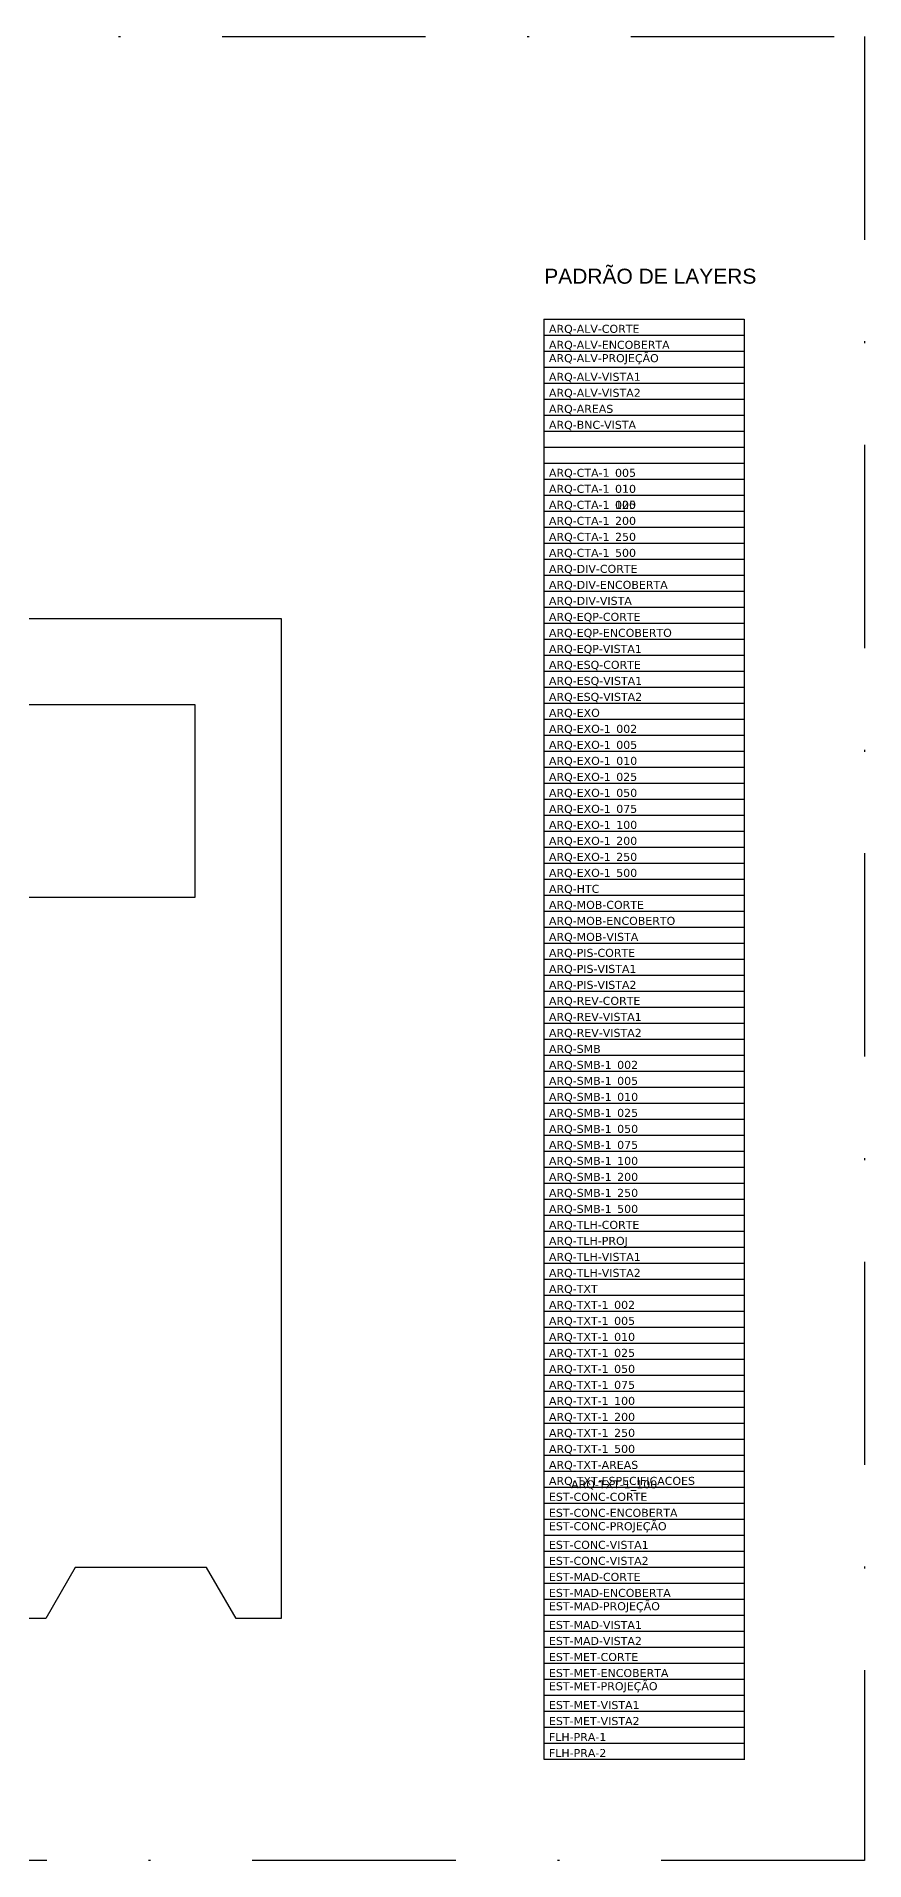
# Model space of a CAD drawing. Extents: x 82 to 278, y 2 to 93.
# Drawn here: x 236.4 to 277.8, y 1.7 to 92.9 of the extents above; entities that cross this region are included whole.
import ezdxf

# ---------------------------------------------------------------- set-up
doc = ezdxf.new("R2010")
doc.units = 0
doc.header["$LTSCALE"] = 0.8
doc.header["$MEASUREMENT"] = 0
for name, pattern in [('C5', [60, 50, -5, 0, -5]), ('CONTINU', [0]), ('DASHDOT', [25.4, 12.7, -6.35, 0, -6.35]), ('HIDDEN', [9.525, 6.35, -3.175]), ('TRAÇO-2PTOS_P', [0.625, 0.25, -0.125, 0, -0.125, 0, -0.125])]:
    doc.linetypes.add(name, pattern=pattern)
doc.layers.get('0').update_dxf_attribs({"linetype": 'CONTINUOUS'})
for name, color, linetype in [('A-01', 3, 'CONTINUOUS'), ('ARQ-ALV-CORTE', 3, 'CONTINUOUS'), ('ARQ-ALV-ENCOBERTA', 8, 'CONTINUOUS'), ('ARQ-ALV-PROJEÇÃO', 8, 'CONTINUOUS'), ('ARQ-ALV-VISTA1', 2, 'CONTINUOUS'), ('ARQ-ALV-VISTA2', 2, 'CONTINUOUS'), ('ARQ-AREAS', 7, 'CONTINUOUS'), ('ARQ-BNC-VISTA', 1, 'CONTINUOUS'), ('ARQ-CTA-1_005', 1, 'C5'), ('ARQ-CTA-1_010', 1, 'C5'), ('ARQ-CTA-1_025', 1, 'CONTINUOUS'), ('ARQ-CTA-1_100', 1, 'CONTINUOUS'), ('ARQ-CTA-1_200', 1, 'C5'), ('ARQ-CTA-1_250', 1, 'CONTINUOUS'), ('ARQ-CTA-1_500', 1, 'CONTINUOUS'), ('ARQ-DIV-CORTE', 2, 'CONTINUOUS'), ('ARQ-DIV-ENCOBERTA', 8, 'CONTINUOUS'), ('ARQ-DIV-VISTA', 1, 'CONTINUOUS'), ('ARQ-EQP-CORTE', 2, 'CONTINUOUS'), ('ARQ-EQP-ENCOBERTO', 8, 'CONTINUOUS'), ('ARQ-EQP-VISTA', 1, 'CONTINUOUS'), ('ARQ-ESQ-CORTE', 3, 'CONTINUOUS'), ('ARQ-ESQ-VISTA1', 2, 'CONTINUOUS'), ('ARQ-ESQ-VISTA2', 1, 'CONTINUOUS'), ('ARQ-EXO', 251, 'C5'), ('ARQ-EXO-1_002', 251, 'C5'), ('ARQ-EXO-1_005', 251, 'C5'), ('ARQ-EXO-1_010', 251, 'C5'), ('ARQ-EXO-1_025', 251, 'C5'), ('ARQ-EXO-1_050', 251, 'C5'), ('ARQ-EXO-1_100', 251, 'C5'), ('ARQ-EXO-1_200', 251, 'C5'), ('ARQ-EXO-1_250', 251, 'C5'), ('ARQ-EXO-1_500', 251, 'C5'), ('ARQ-HTC', 9, 'CONTINUOUS'), ('ARQ-MOB-CORTE', 2, 'CONTINUOUS'), ('ARQ-MOB-ENCOBERTO', 8, 'HIDDEN'), ('ARQ-MOB-VISTA', 1, 'CONTINU'), ('ARQ-PIS-CORTE', 2, 'CONTINUOUS'), ('ARQ-PIS-VISTA1', 1, 'CONTINUOUS'), ('ARQ-PIS-VISTA2', 2, 'CONTINUOUS'), ('ARQ-REV-CORTE', 30, 'CONTINUOUS'), ('ARQ-REV-VISTA1', 30, 'CONTINUOUS'), ('ARQ-REV-VISTA2', 30, 'CONTINUOUS'), ('ARQ-SMB', 1, 'CONTINUOUS'), ('ARQ-SMB-1_002', 1, 'CONTINUOUS'), ('ARQ-SMB-1_005', 1, 'CONTINU'), ('ARQ-SMB-1_010', 1, 'CONTINUOUS'), ('ARQ-SMB-1_025', 1, 'CONTINUOUS'), ('ARQ-SMB-1_050', 1, 'CONTINUOUS'), ('ARQ-SMB-1_100', 1, 'CONTINUOUS'), ('ARQ-SMB-1_200', 1, 'CONTINUOUS'), ('ARQ-SMB-1_250', 1, 'CONTINUOUS'), ('ARQ-SMB-1_500', 1, 'CONTINUOUS'), ('ARQ-TLH-CORTE', 4, 'CONTINUOUS'), ('ARQ-TLH-PROJ', 8, 'TRAÇO-2PTOS_P'), ('ARQ-TLH-VISTA1', 2, 'CONTINUOUS'), ('ARQ-TLH-VISTA2', 1, 'CONTINUOUS'), ('ARQ-TXT', 2, 'CONTINUOUS'), ('ARQ-TXT-1_002', 2, 'CONTINUOUS'), ('ARQ-TXT-1_005', 2, 'CONTINUOUS'), ('ARQ-TXT-1_010', 2, 'CONTINUOUS'), ('ARQ-TXT-1_025', 2, 'CONTINUOUS'), ('ARQ-TXT-1_050', 2, 'CONTINUOUS'), ('ARQ-TXT-1_075', 2, 'CONTINUOUS'), ('ARQ-TXT-1_100', 2, 'CONTINUOUS'), ('ARQ-TXT-1_200', 2, 'CONTINUOUS'), ('ARQ-TXT-1_250', 2, 'CONTINUOUS'), ('ARQ-TXT-1_500', 2, 'CONTINUOUS'), ('ARQ-TXT-AREAS', 2, 'CONTINUOUS'), ('ARQ-TXT-ESPECIFICACOES', 2, 'CONTINUOUS'), ('EST-CONC-CORTE', 4, 'CONTINUOUS'), ('EST-CONC-ENCOBERTA', 9, 'CONTINUOUS'), ('EST-CONC-PROJEÇÃO', 252, 'CONTINUOUS'), ('EST-CONC-VISTA1', 3, 'CONTINUOUS'), ('EST-CONC-VISTA2', 2, 'CONTINUOUS'), ('EST-MAD-CORTE', 4, 'CONTINUOUS'), ('EST-MAD-ENCOBERTA', 9, 'CONTINUOUS'), ('EST-MAD-PROJEÇÃO', 251, 'CONTINUOUS'), ('EST-MAD-VISTA1', 2, 'CONTINUOUS'), ('EST-MAD-VISTA2', 1, 'CONTINUOUS'), ('EST-MET-CORTE', 5, 'CONTINUOUS'), ('EST-MET-ENCOBERTA', 9, 'CONTINUOUS'), ('EST-MET-PROJEÇÃO', 253, 'CONTINUOUS'), ('EST-MET-VISTA1', 1, 'CONTINUOUS'), ('EST-MET-VISTA2', 8, 'CONTINUOUS'), ('FLH-PRA-01', 1, 'CONTINUOUS'), ('FLH-PRA-02', 6, 'CONTINUOUS')]:
    doc.layers.add(name, color=color, linetype=linetype)
doc.styles.add('ESC-50-A20', font='arial.ttf', dxfattribs={"height": 0.1})
doc.styles.get("Standard").update_dxf_attribs({"font": 'simplex.shx'})

msp = doc.modelspace()

# ---------------------------------------------------------------- linework, layer by layer
at = {"color": 251}
for p, q in [((261.77463, 78.78095), (271.77463, 78.78095)), ((261.77463, 78.78095), (261.77463, 6.78095)), ((271.77463, 78.78095), (271.77463, 6.74794)), ((261.77463, 77.98095), (271.77463, 77.98095)), ((261.77463, 77.18095), (271.77463, 77.18095)), ((261.77463, 76.38095), (271.77463, 76.38095)), ((261.77463, 75.58095), (271.77463, 75.58095)), ((261.77463, 74.78095), (271.77463, 74.78095)), ((261.77463, 73.98095), (271.77463, 73.98095)), ((261.77463, 73.18095), (271.77463, 73.18095)), ((261.77463, 72.38095), (271.77463, 72.38095)), ((261.77463, 71.58095), (271.77463, 71.58095)), ((261.77463, 70.78095), (271.77463, 70.78095)), ((261.77463, 69.98095), (271.77463, 69.98095)), ((261.77463, 69.18095), (271.77463, 69.18095)), ((261.77463, 68.38095), (271.77463, 68.38095)), ((261.77463, 67.58095), (271.77463, 67.58095)), ((261.77463, 66.78095), (271.77463, 66.78095)), ((261.77463, 65.98095), (271.77463, 65.98095)), ((261.77463, 65.18095), (271.77463, 65.18095)), ((261.77463, 64.38095), (271.77463, 64.38095)), ((261.77463, 63.58095), (271.77463, 63.58095)), ((261.77463, 62.78095), (271.77463, 62.78095)), ((261.77463, 61.98095), (271.77463, 61.98095)), ((261.77463, 61.18095), (271.77463, 61.18095)), ((261.77463, 60.38095), (271.77463, 60.38095)), ((261.77463, 59.58095), (271.77463, 59.58095)), ((261.77463, 58.78095), (271.77463, 58.78095)), ((261.77463, 57.98095), (271.77463, 57.98095)), ((261.77463, 57.18095), (271.77463, 57.18095)), ((261.77463, 56.38095), (271.77463, 56.38095)), ((261.77463, 55.58095), (271.77463, 55.58095)), ((261.77463, 54.78095), (271.77463, 54.78095)), ((261.77463, 53.98095), (271.77463, 53.98095)), ((261.77463, 53.18095), (271.77463, 53.18095)), ((261.77463, 52.38095), (271.77463, 52.38095)), ((261.77463, 51.58095), (271.77463, 51.58095)), ((261.77463, 50.78095), (271.77463, 50.78095)), ((261.77463, 49.98095), (271.77463, 49.98095)), ((261.77463, 49.18095), (271.77463, 49.18095)), ((261.77463, 48.38095), (271.77463, 48.38095)), ((261.77463, 47.58095), (271.77463, 47.58095)), ((261.77463, 46.78095), (271.77463, 46.78095)), ((261.77463, 45.98095), (271.77463, 45.98095)), ((261.77463, 45.18095), (271.77463, 45.18095)), ((261.77463, 44.38095), (271.77463, 44.38095)), ((261.77463, 43.58095), (271.77463, 43.58095)), ((261.77463, 42.78095), (271.77463, 42.78095)), ((261.77463, 41.98095), (271.77463, 41.98095)), ((261.77463, 41.18095), (271.77463, 41.18095)), ((261.77463, 40.38095), (271.77463, 40.38095)), ((261.77463, 39.58095), (271.77463, 39.58095)), ((261.77463, 38.78095), (271.77463, 38.78095)), ((261.77463, 37.98095), (271.77463, 37.98095)), ((261.77463, 37.18095), (271.77463, 37.18095)), ((261.77463, 36.38095), (271.77463, 36.38095)), ((261.77463, 35.58095), (271.77463, 35.58095)), ((261.77463, 34.78095), (271.77463, 34.78095)), ((261.77463, 33.98095), (271.77463, 33.98095)), ((261.77463, 33.18095), (271.77463, 33.18095)), ((261.77463, 32.38095), (271.77463, 32.38095)), ((261.77463, 31.58095), (271.77463, 31.58095)), ((261.77463, 30.78095), (271.77463, 30.78095)), ((261.77463, 29.98095), (271.77463, 29.98095)), ((261.77463, 29.18095), (271.77463, 29.18095)), ((261.77463, 28.38095), (271.77463, 28.38095)), ((261.77463, 27.58095), (271.77463, 27.58095)), ((261.77463, 26.78095), (271.77463, 26.78095)), ((261.77463, 25.98095), (271.77463, 25.98095)), ((261.77463, 25.18095), (271.77463, 25.18095)), ((261.77463, 24.38095), (271.77463, 24.38095)), ((261.77463, 23.58095), (271.77463, 23.58095)), ((261.77463, 22.78095), (271.77463, 22.78095)), ((261.77463, 21.98095), (271.77463, 21.98095)), ((261.77463, 21.18095), (271.77463, 21.18095)), ((261.77463, 20.38095), (271.77463, 20.38095)), ((261.77463, 19.58095), (271.77463, 19.58095)), ((261.77463, 18.78095), (271.77463, 18.78095)), ((261.77463, 17.98095), (271.77463, 17.98095)), ((261.77463, 17.18095), (271.77463, 17.18095)), ((261.77463, 16.38095), (271.77463, 16.38095)), ((261.77463, 15.58095), (271.77463, 15.58095)), ((261.77463, 14.78095), (271.77463, 14.78095)), ((261.77463, 13.98095), (271.77463, 13.98095)), ((261.77463, 13.18095), (271.77463, 13.18095)), ((261.77463, 12.38095), (271.77463, 12.38095)), ((261.77463, 11.58095), (271.77463, 11.58095)), ((261.77463, 10.78095), (271.77463, 10.78095)), ((261.77463, 9.98095), (271.77463, 9.98095)), ((261.77463, 9.18095), (271.77463, 9.18095)), ((261.77463, 8.38095), (271.77463, 8.38095)), ((261.77463, 7.58095), (271.77463, 7.58095)), ((261.77463, 6.78095), (271.77463, 6.78095))]:
    msp.add_line(p, q, dxfattribs=at)
at = {"linetype": 'DASHDOT'}
msp.add_lwpolyline([(82.33348, 92.91111), (277.78729, 92.91111), (277.78729, 1.71455), (82.33348, 1.71455)], close=True, dxfattribs=at)
at = {"layer": 'A-01', "color": 3}
msp.add_lwpolyline([(208.89178, 13.81471), (168.64178, 13.81471), (168.64178, 63.81471), (248.64178, 63.81471), (248.64178, 13.81471), (246.39178, 13.81471), (244.92079, 16.36255), (238.36278, 16.36255), (236.89178, 13.81471), (220.79178, 13.81471), (219.32079, 16.36255), (210.36278, 16.36255), (208.89178, 13.81471)], dxfattribs=at)
msp.add_lwpolyline([(185.33024, 59.51471), (244.33024, 59.51471), (244.33024, 49.86471), (185.33024, 49.86471)], close=True, dxfattribs=at)

# ---------------------------------------------------------------- texts
at = {"layer": 'ARQ-ALV-CORTE', "insert": (262.02463, 78.49485), "char_height": 0.4, "attachment_point": 1}
msp.add_mtext_dynamic_manual_height_columns('{\\fVerdana|b0|i0|c0|p34;ARQ-ALV-CORTE}', width=14.415678, gutter_width=12.5, heights=[0], dxfattribs=at)
at = {"layer": 'ARQ-ALV-ENCOBERTA', "insert": (262.02463, 77.69485), "char_height": 0.4, "attachment_point": 1}
msp.add_mtext_dynamic_manual_height_columns('{\\fVerdana|b0|i0|c0|p34;ARQ-ALV-ENCOBERTA}', width=14.415678, gutter_width=12.5, heights=[0], dxfattribs=at)
at = {"layer": 'ARQ-ALV-PROJEÇÃO', "insert": (262.02463, 77.02971), "char_height": 0.4, "attachment_point": 1}
msp.add_mtext_dynamic_manual_height_columns('{\\fVerdana|b0|i0|c0|p34;ARQ-ALV-PROJEÇÃO}', width=14.415678, gutter_width=12.5, heights=[0], dxfattribs=at)
at = {"layer": 'ARQ-ALV-VISTA1', "insert": (262.02463, 76.09485), "char_height": 0.4, "attachment_point": 1}
msp.add_mtext_dynamic_manual_height_columns('{\\fVerdana|b0|i0|c0|p34;ARQ-ALV-VISTA1}', width=14.415678, gutter_width=12.5, heights=[0], dxfattribs=at)
at = {"layer": 'ARQ-ALV-VISTA2', "insert": (262.02463, 75.29485), "char_height": 0.4, "attachment_point": 1}
msp.add_mtext_dynamic_manual_height_columns('{\\fVerdana|b0|i0|c0|p34;ARQ-ALV-VISTA2}', width=14.415678, gutter_width=12.5, heights=[0], dxfattribs=at)
at = {"layer": 'ARQ-AREAS', "insert": (262.02463, 74.49485), "char_height": 0.4, "attachment_point": 1}
msp.add_mtext_dynamic_manual_height_columns('{\\fVerdana|b0|i0|c0|p34;ARQ-AREAS}', width=14.415678, gutter_width=12.5, heights=[0], dxfattribs=at)
at = {"layer": 'ARQ-BNC-VISTA', "insert": (262.02463, 73.69485), "char_height": 0.4, "attachment_point": 1}
msp.add_mtext_dynamic_manual_height_columns('{\\fVerdana|b0|i0|c0|p34;ARQ-BNC-VISTA}', width=14.415678, gutter_width=12.5, heights=[0], dxfattribs=at)
at = {"layer": 'ARQ-CTA-1_005', "insert": (262.02463, 71.29485), "char_height": 0.4, "attachment_point": 1}
msp.add_mtext_dynamic_manual_height_columns('{\\fVerdana|b0|i0|c0|p34;ARQ-CTA-1_005}', width=14.415678, gutter_width=12.5, heights=[0], dxfattribs=at)
at = {"layer": 'ARQ-CTA-1_010', "insert": (262.02463, 70.49485), "char_height": 0.4, "attachment_point": 1}
msp.add_mtext_dynamic_manual_height_columns('{\\fVerdana|b0|i0|c0|p34;ARQ-CTA-1_010}', width=14.415678, gutter_width=12.5, heights=[0], dxfattribs=at)
at = {"layer": 'ARQ-CTA-1_025', "insert": (262.02463, 69.69485), "char_height": 0.4, "attachment_point": 1}
msp.add_mtext_dynamic_manual_height_columns('{\\fVerdana|b0|i0|c0|p34;ARQ-CTA-1_025}', width=14.415678, gutter_width=12.5, heights=[0], dxfattribs=at)
at = {"layer": 'ARQ-CTA-1_100', "insert": (262.02463, 69.69485), "char_height": 0.4, "attachment_point": 1}
msp.add_mtext_dynamic_manual_height_columns('{\\fVerdana|b0|i0|c0|p34;ARQ-CTA-1_100}', width=14.415678, gutter_width=12.5, heights=[0], dxfattribs=at)
at = {"layer": 'ARQ-CTA-1_200', "insert": (262.02463, 68.89485), "char_height": 0.4, "attachment_point": 1}
msp.add_mtext_dynamic_manual_height_columns('{\\fVerdana|b0|i0|c0|p34;ARQ-CTA-1_200}', width=14.415678, gutter_width=12.5, heights=[0], dxfattribs=at)
at = {"layer": 'ARQ-CTA-1_250', "insert": (262.02463, 68.09485), "char_height": 0.4, "attachment_point": 1}
msp.add_mtext_dynamic_manual_height_columns('{\\fVerdana|b0|i0|c0|p34;ARQ-CTA-1_250}', width=14.415678, gutter_width=12.5, heights=[0], dxfattribs=at)
at = {"layer": 'ARQ-CTA-1_500', "insert": (262.02463, 67.29485), "char_height": 0.4, "attachment_point": 1}
msp.add_mtext_dynamic_manual_height_columns('{\\fVerdana|b0|i0|c0|p34;ARQ-CTA-1_500}', width=14.415678, gutter_width=12.5, heights=[0], dxfattribs=at)
at = {"layer": 'ARQ-DIV-CORTE', "insert": (262.02463, 66.49485), "char_height": 0.4, "attachment_point": 1}
msp.add_mtext_dynamic_manual_height_columns('{\\fVerdana|b0|i0|c0|p34;ARQ-DIV-CORTE}', width=14.415678, gutter_width=12.5, heights=[0], dxfattribs=at)
at = {"layer": 'ARQ-DIV-ENCOBERTA', "insert": (262.02463, 65.69485), "char_height": 0.4, "attachment_point": 1}
msp.add_mtext_dynamic_manual_height_columns('{\\fVerdana|b0|i0|c0|p34;ARQ-DIV-ENCOBERTA}', width=14.415678, gutter_width=12.5, heights=[0], dxfattribs=at)
at = {"layer": 'ARQ-DIV-VISTA', "insert": (262.02463, 64.89485), "char_height": 0.4, "attachment_point": 1}
msp.add_mtext_dynamic_manual_height_columns('{\\fVerdana|b0|i0|c0|p34;ARQ-DIV-VISTA}', width=14.415678, gutter_width=12.5, heights=[0], dxfattribs=at)
at = {"layer": 'ARQ-EQP-CORTE', "insert": (262.02463, 64.09485), "char_height": 0.4, "attachment_point": 1}
msp.add_mtext_dynamic_manual_height_columns('{\\fVerdana|b0|i0|c0|p34;ARQ-EQP-CORTE}', width=14.415678, gutter_width=12.5, heights=[0], dxfattribs=at)
at = {"layer": 'ARQ-EQP-ENCOBERTO', "insert": (262.02463, 63.29485), "char_height": 0.4, "attachment_point": 1}
msp.add_mtext_dynamic_manual_height_columns('{\\fVerdana|b0|i0|c0|p34;ARQ-EQP-ENCOBERTO}', width=14.415678, gutter_width=12.5, heights=[0], dxfattribs=at)
at = {"layer": 'ARQ-EQP-VISTA', "insert": (262.02463, 62.49485), "char_height": 0.4, "attachment_point": 1}
msp.add_mtext_dynamic_manual_height_columns('{\\fVerdana|b0|i0|c0|p34;ARQ-EQP-VISTA1}', width=14.415678, gutter_width=12.5, heights=[0], dxfattribs=at)
at = {"layer": 'ARQ-ESQ-CORTE', "insert": (262.02463, 61.69485), "char_height": 0.4, "attachment_point": 1}
msp.add_mtext_dynamic_manual_height_columns('{\\fVerdana|b0|i0|c0|p34;ARQ-ESQ-CORTE}', width=14.415678, gutter_width=12.5, heights=[0], dxfattribs=at)
at = {"layer": 'ARQ-ESQ-VISTA1', "insert": (262.02463, 60.89485), "char_height": 0.4, "attachment_point": 1}
msp.add_mtext_dynamic_manual_height_columns('{\\fVerdana|b0|i0|c0|p34;ARQ-ESQ-VISTA1}', width=14.415678, gutter_width=12.5, heights=[0], dxfattribs=at)
at = {"layer": 'ARQ-ESQ-VISTA2', "insert": (262.02463, 60.09485), "char_height": 0.4, "attachment_point": 1}
msp.add_mtext_dynamic_manual_height_columns('{\\fVerdana|b0|i0|c0|p34;ARQ-ESQ-VISTA2}', width=14.415678, gutter_width=12.5, heights=[0], dxfattribs=at)
at = {"layer": 'ARQ-EXO', "insert": (262.02463, 59.29485), "char_height": 0.4, "attachment_point": 1}
msp.add_mtext_dynamic_manual_height_columns('{\\fVerdana|b0|i0|c0|p34;ARQ-EXO}', width=14.415678, gutter_width=12.5, heights=[0], dxfattribs=at)
at = {"layer": 'ARQ-EXO-1_002', "insert": (262.02463, 58.49485), "char_height": 0.4, "attachment_point": 1}
msp.add_mtext_dynamic_manual_height_columns('{\\fVerdana|b0|i0|c0|p34;ARQ-EXO-1_002}', width=14.415678, gutter_width=12.5, heights=[0], dxfattribs=at)
at = {"layer": 'ARQ-EXO-1_005', "insert": (262.02463, 57.69485), "char_height": 0.4, "attachment_point": 1}
msp.add_mtext_dynamic_manual_height_columns('{\\fVerdana|b0|i0|c0|p34;ARQ-EXO-1_005}', width=14.415678, gutter_width=12.5, heights=[0], dxfattribs=at)
at = {"layer": 'ARQ-EXO-1_010', "insert": (262.02463, 56.89485), "char_height": 0.4, "attachment_point": 1}
msp.add_mtext_dynamic_manual_height_columns('{\\fVerdana|b0|i0|c0|p34;ARQ-EXO-1_010}', width=14.415678, gutter_width=12.5, heights=[0], dxfattribs=at)
at = {"layer": 'ARQ-EXO-1_025', "insert": (262.02463, 56.09485), "char_height": 0.4, "attachment_point": 1}
msp.add_mtext_dynamic_manual_height_columns('{\\fVerdana|b0|i0|c0|p34;ARQ-EXO-1_025}', width=14.415678, gutter_width=12.5, heights=[0], dxfattribs=at)
at = {"layer": 'ARQ-EXO-1_050', "char_height": 0.4, "attachment_point": 1}
for s, insert in [('{\\fVerdana|b0|i0|c0|p34;ARQ-EXO-1_050}', (262.02463, 55.29485)), ('{\\fVerdana|b0|i0|c0|p34;ARQ-EXO-1_075}', (262.02463, 54.49485))]:
    msp.add_mtext_dynamic_manual_height_columns(s, width=14.415678, gutter_width=12.5, heights=[0], dxfattribs=dict(at, insert=insert))
at = {"layer": 'ARQ-EXO-1_100', "insert": (262.02463, 53.69485), "char_height": 0.4, "attachment_point": 1}
msp.add_mtext_dynamic_manual_height_columns('{\\fVerdana|b0|i0|c0|p34;ARQ-EXO-1_100}', width=14.415678, gutter_width=12.5, heights=[0], dxfattribs=at)
at = {"layer": 'ARQ-EXO-1_200', "insert": (262.02463, 52.89485), "char_height": 0.4, "attachment_point": 1}
msp.add_mtext_dynamic_manual_height_columns('{\\fVerdana|b0|i0|c0|p34;ARQ-EXO-1_200}', width=14.415678, gutter_width=12.5, heights=[0], dxfattribs=at)
at = {"layer": 'ARQ-EXO-1_250', "insert": (262.02463, 52.09485), "char_height": 0.4, "attachment_point": 1}
msp.add_mtext_dynamic_manual_height_columns('{\\fVerdana|b0|i0|c0|p34;ARQ-EXO-1_250}', width=14.415678, gutter_width=12.5, heights=[0], dxfattribs=at)
at = {"layer": 'ARQ-EXO-1_500', "insert": (262.02463, 51.29485), "char_height": 0.4, "attachment_point": 1}
msp.add_mtext_dynamic_manual_height_columns('{\\fVerdana|b0|i0|c0|p34;ARQ-EXO-1_500}', width=14.415678, gutter_width=12.5, heights=[0], dxfattribs=at)
at = {"layer": 'ARQ-HTC', "insert": (262.02463, 50.49485), "char_height": 0.4, "attachment_point": 1}
msp.add_mtext_dynamic_manual_height_columns('{\\fVerdana|b0|i0|c0|p34;ARQ-HTC}', width=14.415678, gutter_width=12.5, heights=[0], dxfattribs=at)
at = {"layer": 'ARQ-MOB-CORTE', "insert": (262.02463, 49.69485), "char_height": 0.4, "attachment_point": 1}
msp.add_mtext_dynamic_manual_height_columns('{\\fVerdana|b0|i0|c0|p34;ARQ-MOB-CORTE}', width=14.415678, gutter_width=12.5, heights=[0], dxfattribs=at)
at = {"layer": 'ARQ-MOB-ENCOBERTO', "insert": (262.02463, 48.89485), "char_height": 0.4, "attachment_point": 1}
msp.add_mtext_dynamic_manual_height_columns('{\\fVerdana|b0|i0|c0|p34;ARQ-MOB-ENCOBERTO}', width=14.415678, gutter_width=12.5, heights=[0], dxfattribs=at)
at = {"layer": 'ARQ-MOB-VISTA', "insert": (262.02463, 48.09485), "char_height": 0.4, "attachment_point": 1}
msp.add_mtext_dynamic_manual_height_columns('{\\fVerdana|b0|i0|c0|p34;ARQ-MOB-VISTA}', width=14.415678, gutter_width=12.5, heights=[0], dxfattribs=at)
at = {"layer": 'ARQ-PIS-CORTE', "insert": (262.02463, 47.29485), "char_height": 0.4, "attachment_point": 1}
msp.add_mtext_dynamic_manual_height_columns('{\\fVerdana|b0|i0|c0|p34;ARQ-PIS-CORTE}', width=14.415678, gutter_width=12.5, heights=[0], dxfattribs=at)
at = {"layer": 'ARQ-PIS-VISTA1', "insert": (262.02463, 46.49485), "char_height": 0.4, "attachment_point": 1}
msp.add_mtext_dynamic_manual_height_columns('{\\fVerdana|b0|i0|c0|p34;ARQ-PIS-VISTA1}', width=14.415678, gutter_width=12.5, heights=[0], dxfattribs=at)
at = {"layer": 'ARQ-PIS-VISTA2', "insert": (262.02463, 45.69485), "char_height": 0.4, "attachment_point": 1}
msp.add_mtext_dynamic_manual_height_columns('{\\fVerdana|b0|i0|c0|p34;ARQ-PIS-VISTA2}', width=14.415678, gutter_width=12.5, heights=[0], dxfattribs=at)
at = {"layer": 'ARQ-REV-CORTE', "insert": (262.02463, 44.89485), "char_height": 0.4, "attachment_point": 1}
msp.add_mtext_dynamic_manual_height_columns('{\\fVerdana|b0|i0|c0|p34;ARQ-REV-CORTE}', width=14.415678, gutter_width=12.5, heights=[0], dxfattribs=at)
at = {"layer": 'ARQ-REV-VISTA1', "insert": (262.02463, 44.09485), "char_height": 0.4, "attachment_point": 1}
msp.add_mtext_dynamic_manual_height_columns('{\\fVerdana|b0|i0|c0|p34;ARQ-REV-VISTA1}', width=14.415678, gutter_width=12.5, heights=[0], dxfattribs=at)
at = {"layer": 'ARQ-REV-VISTA2', "insert": (262.02463, 43.29485), "char_height": 0.4, "attachment_point": 1}
msp.add_mtext_dynamic_manual_height_columns('{\\fVerdana|b0|i0|c0|p34;ARQ-REV-VISTA2}', width=14.415678, gutter_width=12.5, heights=[0], dxfattribs=at)
at = {"layer": 'ARQ-SMB', "insert": (262.02463, 42.49485), "char_height": 0.4, "attachment_point": 1}
msp.add_mtext_dynamic_manual_height_columns('{\\fVerdana|b0|i0|c0|p34;ARQ-SMB}', width=14.415678, gutter_width=12.5, heights=[0], dxfattribs=at)
at = {"layer": 'ARQ-SMB-1_002', "insert": (262.02463, 41.69485), "char_height": 0.4, "attachment_point": 1}
msp.add_mtext_dynamic_manual_height_columns('{\\fVerdana|b0|i0|c0|p34;ARQ-SMB-1_002}', width=14.415678, gutter_width=12.5, heights=[0], dxfattribs=at)
at = {"layer": 'ARQ-SMB-1_005', "insert": (262.02463, 40.89485), "char_height": 0.4, "attachment_point": 1}
msp.add_mtext_dynamic_manual_height_columns('{\\fVerdana|b0|i0|c0|p34;ARQ-SMB-1_005}', width=14.415678, gutter_width=12.5, heights=[0], dxfattribs=at)
at = {"layer": 'ARQ-SMB-1_010', "insert": (262.02463, 40.09485), "char_height": 0.4, "attachment_point": 1}
msp.add_mtext_dynamic_manual_height_columns('{\\fVerdana|b0|i0|c0|p34;ARQ-SMB-1_010}', width=14.415678, gutter_width=12.5, heights=[0], dxfattribs=at)
at = {"layer": 'ARQ-SMB-1_025', "insert": (262.02463, 39.29485), "char_height": 0.4, "attachment_point": 1}
msp.add_mtext_dynamic_manual_height_columns('{\\fVerdana|b0|i0|c0|p34;ARQ-SMB-1_025}', width=14.415678, gutter_width=12.5, heights=[0], dxfattribs=at)
at = {"layer": 'ARQ-SMB-1_050', "char_height": 0.4, "attachment_point": 1}
for s, insert in [('{\\fVerdana|b0|i0|c0|p34;ARQ-SMB-1_050}', (262.02463, 38.49485)), ('{\\fVerdana|b0|i0|c0|p34;ARQ-SMB-1_075}', (262.02463, 37.69485))]:
    msp.add_mtext_dynamic_manual_height_columns(s, width=14.415678, gutter_width=12.5, heights=[0], dxfattribs=dict(at, insert=insert))
at = {"layer": 'ARQ-SMB-1_100', "insert": (262.02463, 36.89485), "char_height": 0.4, "attachment_point": 1}
msp.add_mtext_dynamic_manual_height_columns('{\\fVerdana|b0|i0|c0|p34;ARQ-SMB-1_100}', width=14.415678, gutter_width=12.5, heights=[0], dxfattribs=at)
at = {"layer": 'ARQ-SMB-1_200', "insert": (262.02463, 36.09485), "char_height": 0.4, "attachment_point": 1}
msp.add_mtext_dynamic_manual_height_columns('{\\fVerdana|b0|i0|c0|p34;ARQ-SMB-1_200}', width=14.415678, gutter_width=12.5, heights=[0], dxfattribs=at)
at = {"layer": 'ARQ-SMB-1_250', "insert": (262.02463, 35.29485), "char_height": 0.4, "attachment_point": 1}
msp.add_mtext_dynamic_manual_height_columns('{\\fVerdana|b0|i0|c0|p34;ARQ-SMB-1_250}', width=14.415678, gutter_width=12.5, heights=[0], dxfattribs=at)
at = {"layer": 'ARQ-SMB-1_500', "insert": (262.02463, 34.49485), "char_height": 0.4, "attachment_point": 1}
msp.add_mtext_dynamic_manual_height_columns('{\\fVerdana|b0|i0|c0|p34;ARQ-SMB-1_500}', width=14.415678, gutter_width=12.5, heights=[0], dxfattribs=at)
at = {"layer": 'ARQ-TLH-CORTE', "insert": (262.02463, 33.69485), "char_height": 0.4, "attachment_point": 1}
msp.add_mtext_dynamic_manual_height_columns('{\\fVerdana|b0|i0|c0|p34;ARQ-TLH-CORTE}', width=14.415678, gutter_width=12.5, heights=[0], dxfattribs=at)
at = {"layer": 'ARQ-TLH-PROJ', "insert": (262.02463, 32.89485), "char_height": 0.4, "attachment_point": 1}
msp.add_mtext_dynamic_manual_height_columns('{\\fVerdana|b0|i0|c0|p34;ARQ-TLH-PROJ}', width=14.415678, gutter_width=12.5, heights=[0], dxfattribs=at)
at = {"layer": 'ARQ-TLH-VISTA1', "insert": (262.02463, 32.09485), "char_height": 0.4, "attachment_point": 1}
msp.add_mtext_dynamic_manual_height_columns('{\\fVerdana|b0|i0|c0|p34;ARQ-TLH-VISTA1}', width=14.415678, gutter_width=12.5, heights=[0], dxfattribs=at)
at = {"layer": 'ARQ-TLH-VISTA2', "insert": (262.02463, 31.29485), "char_height": 0.4, "attachment_point": 1}
msp.add_mtext_dynamic_manual_height_columns('{\\fVerdana|b0|i0|c0|p34;ARQ-TLH-VISTA2}', width=14.415678, gutter_width=12.5, heights=[0], dxfattribs=at)
at = {"layer": 'ARQ-TXT', "insert": (261.78893, 81.30137), "char_height": 0.75, "attachment_point": 1, "style": 'ESC-50-A20'}
msp.add_mtext_dynamic_manual_height_columns('PADRÃO DE LAYERS', width=12.9665773, gutter_width=12.5, heights=[0], dxfattribs=at)
at = {"layer": 'ARQ-TXT', "insert": (262.02463, 30.49485), "char_height": 0.4, "attachment_point": 1}
msp.add_mtext_dynamic_manual_height_columns('{\\fVerdana|b0|i0|c0|p34;ARQ-TXT}', width=14.415678, gutter_width=12.5, heights=[0], dxfattribs=at)
at = {"layer": 'ARQ-TXT-1_002', "insert": (262.02463, 29.69485), "char_height": 0.4, "attachment_point": 1}
msp.add_mtext_dynamic_manual_height_columns('{\\fVerdana|b0|i0|c0|p34;ARQ-TXT-1_002}', width=14.415678, gutter_width=12.5, heights=[0], dxfattribs=at)
at = {"layer": 'ARQ-TXT-1_005', "insert": (262.02463, 28.89485), "char_height": 0.4, "attachment_point": 1}
msp.add_mtext_dynamic_manual_height_columns('{\\fVerdana|b0|i0|c0|p34;ARQ-TXT-1_005}', width=14.415678, gutter_width=12.5, heights=[0], dxfattribs=at)
at = {"layer": 'ARQ-TXT-1_010', "insert": (262.02463, 28.09485), "char_height": 0.4, "attachment_point": 1}
msp.add_mtext_dynamic_manual_height_columns('{\\fVerdana|b0|i0|c0|p34;ARQ-TXT-1_010}', width=14.415678, gutter_width=12.5, heights=[0], dxfattribs=at)
at = {"layer": 'ARQ-TXT-1_025', "insert": (262.02463, 27.29485), "char_height": 0.4, "attachment_point": 1}
msp.add_mtext_dynamic_manual_height_columns('{\\fVerdana|b0|i0|c0|p34;ARQ-TXT-1_025}', width=14.415678, gutter_width=12.5, heights=[0], dxfattribs=at)
at = {"layer": 'ARQ-TXT-1_050', "insert": (262.02463, 26.49485), "char_height": 0.4, "attachment_point": 1}
msp.add_mtext_dynamic_manual_height_columns('{\\fVerdana|b0|i0|c0|p34;ARQ-TXT-1_050}', width=14.415678, gutter_width=12.5, heights=[0], dxfattribs=at)
at = {"layer": 'ARQ-TXT-1_075', "insert": (262.02463, 25.69485), "char_height": 0.4, "attachment_point": 1}
msp.add_mtext_dynamic_manual_height_columns('{\\fVerdana|b0|i0|c0|p34;ARQ-TXT-1_075}', width=14.415678, gutter_width=12.5, heights=[0], dxfattribs=at)
at = {"layer": 'ARQ-TXT-1_100', "char_height": 0.4, "attachment_point": 1}
for insert in [(262.02463, 24.89485), (263.13311, 20.72262)]:
    msp.add_mtext_dynamic_manual_height_columns('{\\fVerdana|b0|i0|c0|p34;ARQ-TXT-1_100}', width=14.415678, gutter_width=12.5, heights=[0], dxfattribs=dict(at, insert=insert))
at = {"layer": 'ARQ-TXT-1_200', "insert": (262.02463, 24.09485), "char_height": 0.4, "attachment_point": 1}
msp.add_mtext_dynamic_manual_height_columns('{\\fVerdana|b0|i0|c0|p34;ARQ-TXT-1_200}', width=14.415678, gutter_width=12.5, heights=[0], dxfattribs=at)
at = {"layer": 'ARQ-TXT-1_250', "insert": (262.02463, 23.29485), "char_height": 0.4, "attachment_point": 1}
msp.add_mtext_dynamic_manual_height_columns('{\\fVerdana|b0|i0|c0|p34;ARQ-TXT-1_250}', width=14.415678, gutter_width=12.5, heights=[0], dxfattribs=at)
at = {"layer": 'ARQ-TXT-1_500', "insert": (262.02463, 22.49485), "char_height": 0.4, "attachment_point": 1}
msp.add_mtext_dynamic_manual_height_columns('{\\fVerdana|b0|i0|c0|p34;ARQ-TXT-1_500}', width=14.415678, gutter_width=12.5, heights=[0], dxfattribs=at)
at = {"layer": 'ARQ-TXT-AREAS', "insert": (262.02463, 21.69485), "char_height": 0.4, "attachment_point": 1}
msp.add_mtext_dynamic_manual_height_columns('{\\fVerdana|b0|i0|c0|p34;ARQ-TXT-AREAS}', width=14.415678, gutter_width=12.5, heights=[0], dxfattribs=at)
at = {"layer": 'ARQ-TXT-ESPECIFICACOES', "insert": (262.02463, 20.89485), "char_height": 0.4, "attachment_point": 1}
msp.add_mtext_dynamic_manual_height_columns('{\\fVerdana|b0|i0|c0|p34;ARQ-TXT-ESPECIFICACOES}', width=14.415678, gutter_width=12.5, heights=[0], dxfattribs=at)
at = {"layer": 'EST-CONC-CORTE', "insert": (262.02463, 20.0979), "char_height": 0.4, "attachment_point": 1}
msp.add_mtext_dynamic_manual_height_columns('{\\fVerdana|b0|i0|c0|p34;EST-CONC-CORTE}', width=14.415678, gutter_width=12.5, heights=[0], dxfattribs=at)
at = {"layer": 'EST-CONC-ENCOBERTA', "insert": (262.02463, 19.2979), "char_height": 0.4, "attachment_point": 1}
msp.add_mtext_dynamic_manual_height_columns('{\\fVerdana|b0|i0|c0|p34;EST-CONC-ENCOBERTA}', width=14.415678, gutter_width=12.5, heights=[0], dxfattribs=at)
at = {"layer": 'EST-CONC-PROJEÇÃO', "insert": (262.02463, 18.62971), "char_height": 0.4, "attachment_point": 1}
msp.add_mtext_dynamic_manual_height_columns('{\\fVerdana|b0|i0|c0|p34;EST-CONC-PROJEÇÃO}', width=14.415678, gutter_width=12.5, heights=[0], dxfattribs=at)
at = {"layer": 'EST-CONC-VISTA1', "insert": (262.02463, 17.6979), "char_height": 0.4, "attachment_point": 1}
msp.add_mtext_dynamic_manual_height_columns('{\\fVerdana|b0|i0|c0|p34;EST-CONC-VISTA1}', width=14.415678, gutter_width=12.5, heights=[0], dxfattribs=at)
at = {"layer": 'EST-CONC-VISTA2', "insert": (262.02463, 16.8979), "char_height": 0.4, "attachment_point": 1}
msp.add_mtext_dynamic_manual_height_columns('{\\fVerdana|b0|i0|c0|p34;EST-CONC-VISTA2}', width=14.415678, gutter_width=12.5, heights=[0], dxfattribs=at)
at = {"layer": 'EST-MAD-CORTE', "insert": (262.02463, 16.09414), "char_height": 0.4, "attachment_point": 1}
msp.add_mtext_dynamic_manual_height_columns('{\\fVerdana|b0|i0|c0|p34;EST-MAD-CORTE}', width=14.415678, gutter_width=12.5, heights=[0], dxfattribs=at)
at = {"layer": 'EST-MAD-ENCOBERTA', "insert": (262.02463, 15.29414), "char_height": 0.4, "attachment_point": 1}
msp.add_mtext_dynamic_manual_height_columns('{\\fVerdana|b0|i0|c0|p34;EST-MAD-ENCOBERTA}', width=14.415678, gutter_width=12.5, heights=[0], dxfattribs=at)
at = {"layer": 'EST-MAD-PROJEÇÃO', "insert": (262.02463, 14.62971), "char_height": 0.4, "attachment_point": 1}
msp.add_mtext_dynamic_manual_height_columns('{\\fVerdana|b0|i0|c0|p34;EST-MAD-PROJEÇÃO}', width=14.415678, gutter_width=12.5, heights=[0], dxfattribs=at)
at = {"layer": 'EST-MAD-VISTA1', "insert": (262.02463, 13.69199), "char_height": 0.4, "attachment_point": 1}
msp.add_mtext_dynamic_manual_height_columns('{\\fVerdana|b0|i0|c0|p34;EST-MAD-VISTA1}', width=14.415678, gutter_width=12.5, heights=[0], dxfattribs=at)
at = {"layer": 'EST-MAD-VISTA2', "insert": (262.02463, 12.89307), "char_height": 0.4, "attachment_point": 1}
msp.add_mtext_dynamic_manual_height_columns('{\\fVerdana|b0|i0|c0|p34;EST-MAD-VISTA2}', width=14.415678, gutter_width=12.5, heights=[0], dxfattribs=at)
at = {"layer": 'EST-MET-CORTE', "insert": (262.02463, 12.09068), "char_height": 0.4, "attachment_point": 1}
msp.add_mtext_dynamic_manual_height_columns('{\\fVerdana|b0|i0|c0|p34;EST-MET-CORTE}', width=14.415678, gutter_width=12.5, heights=[0], dxfattribs=at)
at = {"layer": 'EST-MET-ENCOBERTA', "insert": (262.02463, 11.29068), "char_height": 0.4, "attachment_point": 1}
msp.add_mtext_dynamic_manual_height_columns('{\\fVerdana|b0|i0|c0|p34;EST-MET-ENCOBERTA}', width=14.415678, gutter_width=12.5, heights=[0], dxfattribs=at)
at = {"layer": 'EST-MET-PROJEÇÃO', "insert": (262.02463, 10.62971), "char_height": 0.4, "attachment_point": 1}
msp.add_mtext_dynamic_manual_height_columns('{\\fVerdana|b0|i0|c0|p34;EST-MET-PROJEÇÃO}', width=14.415678, gutter_width=12.5, heights=[0], dxfattribs=at)
at = {"layer": 'EST-MET-VISTA1', "insert": (262.02463, 9.68853), "char_height": 0.4, "attachment_point": 1}
msp.add_mtext_dynamic_manual_height_columns('{\\fVerdana|b0|i0|c0|p34;EST-MET-VISTA1}', width=14.415678, gutter_width=12.5, heights=[0], dxfattribs=at)
at = {"layer": 'EST-MET-VISTA2', "insert": (262.02463, 8.8896), "char_height": 0.4, "attachment_point": 1}
msp.add_mtext_dynamic_manual_height_columns('{\\fVerdana|b0|i0|c0|p34;EST-MET-VISTA2}', width=14.415678, gutter_width=12.5, heights=[0], dxfattribs=at)
at = {"layer": 'FLH-PRA-01', "insert": (262.02463, 8.08853), "char_height": 0.4, "attachment_point": 1}
msp.add_mtext_dynamic_manual_height_columns('{\\fVerdana|b0|i0|c0|p34;FLH-PRA-1}', width=14.415678, gutter_width=12.5, heights=[0], dxfattribs=at)
at = {"layer": 'FLH-PRA-02', "insert": (262.02463, 7.2896), "char_height": 0.4, "attachment_point": 1}
msp.add_mtext_dynamic_manual_height_columns('{\\fVerdana|b0|i0|c0|p34;FLH-PRA-2}', width=14.415678, gutter_width=12.5, heights=[0], dxfattribs=at)

doc.saveas('drawing.dxf')
